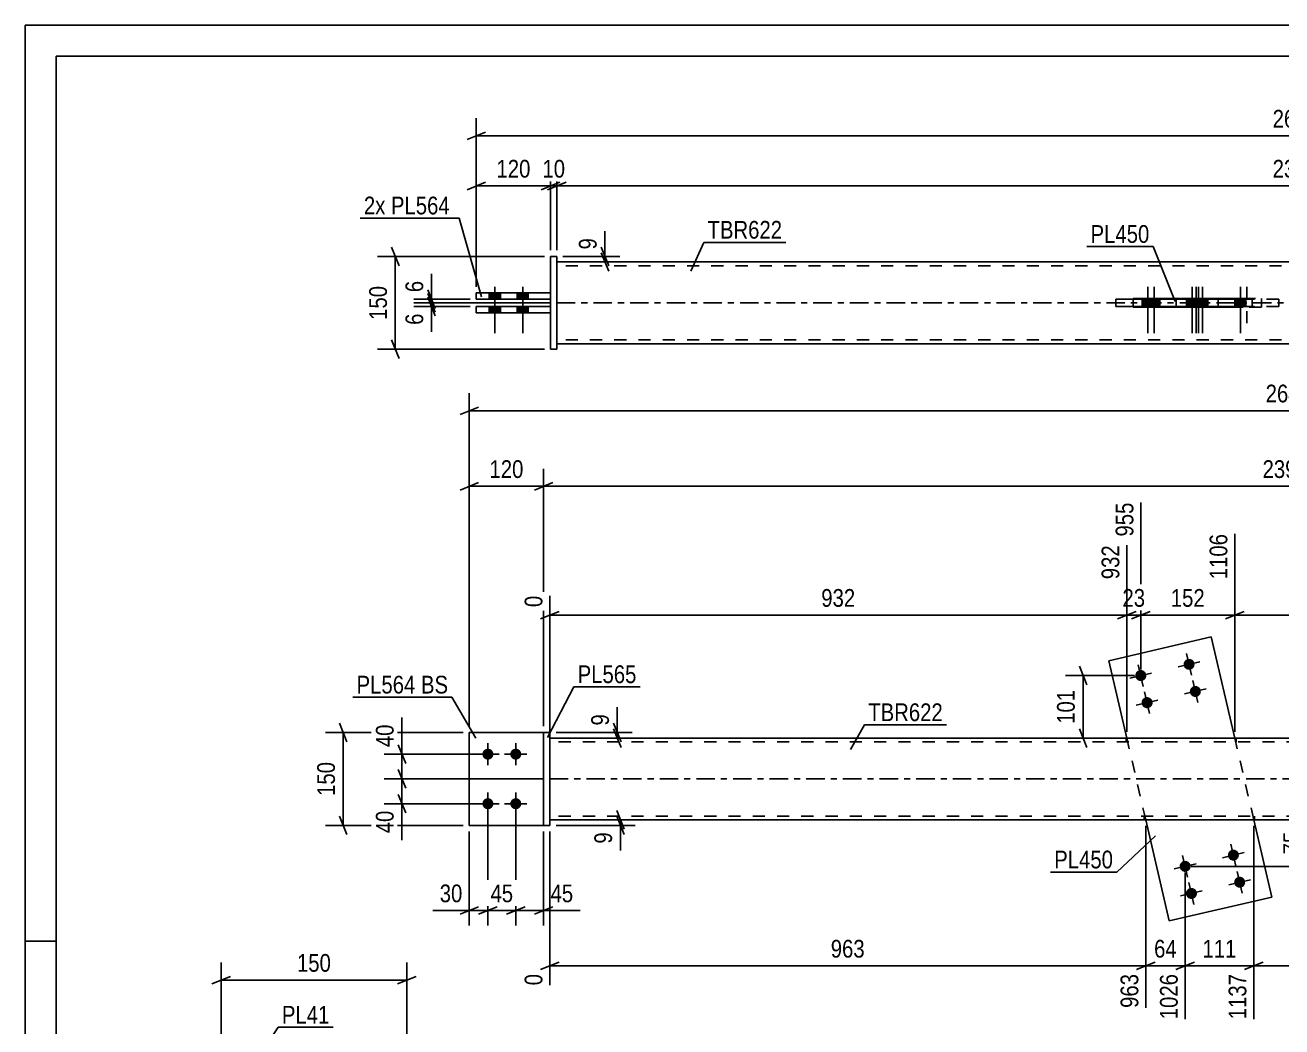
# Model space of a CAD drawing. Header units: millimetres. Extents: x 0 to 420, y 0 to 297.
# Drawn here: x 0 to 203, y 135.2 to 297 of the extents above; entities that cross this region are included whole.
import ezdxf

# ---------------------------------------------------------------- set-up
doc = ezdxf.new("R2010")
doc.units = ezdxf.units.MM
doc.linetypes.add('DXK_LINE_DOT2', pattern=[3.9198, 1.9599, -1.9599])
doc.linetypes.add('DXK_LINE_DOT3', pattern=[5.9187, 2.979, -0.9799, 0.9799, -0.9799])
doc.styles.add('Arial Narrow', font='ARIALN.TTF', dxfattribs={"height": 0.2})

# ---------------------------------------------------------------- blocks, each defined once
blk = doc.blocks.new('Unknown-585910948-1132')
at = {"color": 5, "linetype": 'Continuous'}
for p, q in [((420, 297), (0, 297)), ((0, 297), (0, 0)), ((0, 292), (0, 297)), ((415, 292), (5, 292)), ((5, 292), (5, 5)), ((5, 149), (0, 149))]:
    blk.add_line(p, q, dxfattribs=at)
blk = doc.blocks.new('Part-585910948-1916 - 1905')
at = {"color": 2, "linetype": 'Continuous'}
for p, q in [((191.59, 198.17), (175.04, 194.32)), ((195.39, 181.83), (191.59, 198.17)), ((177.94, 181.83), (175.04, 194.32)), ((184.8, 152.3), (181.01, 168.63)), ((201.36, 156.14), (198.46, 168.63)), ((184.8, 152.3), (201.36, 156.14))]:
    blk.add_line(p, q, dxfattribs=at)
at = {"color": 7, "linetype": 'DXK_LINE_DOT2'}
for p, q in [((181.01, 168.63), (177.94, 181.83)), ((198.46, 168.63), (195.39, 181.83))]:
    blk.add_line(p, q, dxfattribs=at)
blk = doc.blocks.new('Bolt-585910948-1908 - 1905')
at = {"linetype": 'Continuous'}
for points in [[(194.29, 162.71, -1), (196.04, 163.12, -1)], [(186.5, 160.9, -1), (188.25, 161.31, -1)], [(195.31, 158.33, -1), (197.06, 158.74, -1)], [(187.52, 156.52, -1), (189.27, 156.93, -1)]]:
    blk.add_hatch(color=1, dxfattribs=at).paths.add_polyline_path(points)
at = {"color": 1, "linetype": 'Continuous'}
for p, q in [((195.57, 161.16), (194.76, 164.67)), ((187.78, 159.35), (186.97, 162.86)), ((193.41, 162.51), (196.92, 163.32)), ((185.62, 160.7), (189.13, 161.51)), ((188.8, 154.97), (187.98, 158.48)), ((194.43, 158.13), (197.94, 158.94)), ((196.59, 156.78), (195.78, 160.29)), ((186.64, 156.32), (190.15, 157.13))]:
    blk.add_line(p, q, dxfattribs=at)
blk = doc.blocks.new('Bolt-585910948-1909 - 1905')
at = {"linetype": 'Continuous'}
for points in [[(188.88, 193.94, -1), (187.13, 193.54, -1)], [(181.09, 192.13, -1), (179.33, 191.73, -1)], [(189.9, 189.56, -1), (188.15, 189.15, -1)], [(182.11, 187.75, -1), (180.35, 187.34, -1)]]:
    blk.add_hatch(color=1, dxfattribs=at).paths.add_polyline_path(points)
at = {"color": 1, "linetype": 'Continuous'}
for p, q in [((187.6, 195.49), (188.41, 191.99)), ((179.8, 193.68), (180.62, 190.18)), ((189.76, 194.15), (186.25, 193.33)), ((181.96, 192.34), (178.46, 191.52)), ((188.61, 191.11), (189.43, 187.6)), ((180.82, 189.3), (181.64, 185.79)), ((190.78, 189.76), (187.27, 188.95)), ((182.98, 187.95), (179.48, 187.14))]:
    blk.add_line(p, q, dxfattribs=at)
blk = doc.blocks.new('Bolt-585910948-1910 - 1905')
at = {"linetype": 'Continuous'}
for points in [[(74.75, 178.33, -1), (74.75, 180.13, -1)], [(79.25, 178.33, -1), (79.25, 180.13, -1)], [(74.75, 170.33, -1), (74.75, 172.13, -1)], [(79.25, 170.33, -1), (79.25, 172.13, -1)]]:
    blk.add_hatch(color=1, dxfattribs=at).paths.add_polyline_path(points)
at = {"color": 1, "linetype": 'Continuous'}
for p, q in [((74.75, 177.43), (74.75, 181.03)), ((79.25, 177.43), (79.25, 181.03)), ((76.55, 179.23), (72.95, 179.23)), ((81.05, 179.23), (77.45, 179.23)), ((74.75, 169.43), (74.75, 173.03)), ((79.25, 169.43), (79.25, 173.03)), ((76.55, 171.23), (72.95, 171.23)), ((81.05, 171.23), (77.45, 171.23))]:
    blk.add_line(p, q, dxfattribs=at)
blk = doc.blocks.new('Part-585910948-1921 - 1905')
at = {"color": 2, "linetype": 'Continuous'}
for p, q in [((84.75, 182.73), (83.75, 182.73)), ((83.75, 182.73), (83.75, 167.73)), ((84.75, 167.73), (84.75, 182.73)), ((83.75, 167.73), (84.75, 167.73))]:
    blk.add_line(p, q, dxfattribs=at)
blk = doc.blocks.new('Part-585910948-1926 - 1905')
at = {"color": 7, "linetype": 'DXK_LINE_DOT2'}
for p, q in [((71.75, 182.73), (71.75, 167.73)), ((71.75, 182.73), (83.75, 182.73)), ((83.75, 182.73), (83.75, 167.73)), ((71.75, 167.73), (83.75, 167.73))]:
    blk.add_line(p, q, dxfattribs=at)
blk = doc.blocks.new('Part-585910948-1931 - 1905')
at = {"color": 2, "linetype": 'Continuous'}
for p, q in [((71.75, 182.73), (71.75, 167.73)), ((71.75, 182.73), (83.75, 182.73)), ((71.75, 167.73), (83.75, 167.73))]:
    blk.add_line(p, q, dxfattribs=at)
at = {"color": 7, "linetype": 'DXK_LINE_DOT2'}
blk.add_line((83.75, 182.73), (83.75, 167.73), dxfattribs=at)
blk = doc.blocks.new('Part-585910948-1947 - 1905')
at = {"color": 2, "linetype": 'Continuous'}
for p, q in [((323.32, 181.83), (84.75, 181.83)), ((323.32, 168.63), (84.75, 168.63))]:
    blk.add_line(p, q, dxfattribs=at)
at = {"color": 7, "linetype": 'DXK_LINE_DOT2'}
for p, q in [((84.75, 168.63), (84.75, 181.83)), ((323.32, 181.23), (84.75, 181.23)), ((177.84, 181.83), (177.84, 181.23)), ((195.63, 181.83), (195.63, 181.23)), ((323.32, 169.23), (84.75, 169.23)), ((180.77, 168.63), (180.77, 169.23)), ((198.56, 168.63), (198.56, 169.23))]:
    blk.add_line(p, q, dxfattribs=at)
at = {"color": 7, "linetype": 'DXK_LINE_DOT3'}
blk.add_line((84.75, 175.23), (323.32, 175.23), dxfattribs=at)
blk = doc.blocks.new('Bolt-585910948-2347 - 2325')
at = {"linetype": 'Continuous'}
for points in [[(182.25, 252.74), (180.45, 252.74), (180.45, 251.54), (182.25, 251.54)], [(183.27, 252.74), (181.47, 252.74), (181.47, 251.54), (183.27, 251.54)], [(190.04, 252.74), (188.24, 252.74), (188.24, 251.54), (190.04, 251.54)], [(191.06, 252.74), (189.26, 252.74), (189.26, 251.54), (191.06, 251.54)]]:
    blk.add_hatch(color=1, dxfattribs=at).paths.add_polyline_path(points)
at = {"color": 1, "linetype": 'Continuous'}
for p, q in [((181.35, 254.74), (181.35, 247.24)), ((182.37, 254.74), (182.37, 247.24)), ((189.14, 254.74), (189.14, 247.24)), ((190.16, 254.74), (190.16, 247.24)), ((180.45, 252.74), (180.45, 251.54)), ((181.47, 252.74), (181.47, 251.54)), ((182.25, 252.74), (182.25, 251.54)), ((183.27, 252.74), (183.27, 251.54)), ((188.24, 252.74), (188.24, 251.54)), ((189.26, 252.74), (189.26, 251.54)), ((190.04, 252.74), (190.04, 251.54)), ((191.06, 252.74), (191.06, 251.54))]:
    blk.add_line(p, q, dxfattribs=at)
blk = doc.blocks.new('Part-585910948-2341 - 2325')
at = {"color": 2, "linetype": 'Continuous'}
for p, q in [((324.46, 258.74), (85.88, 258.74)), ((178.98, 252.74), (178.98, 252.84)), ((178.98, 252.84), (196.77, 252.84)), ((181.9, 252.74), (181.9, 252.84)), ((196.77, 252.84), (196.77, 251.44)), ((178.98, 251.44), (178.98, 251.54)), ((196.77, 251.44), (178.98, 251.44)), ((181.9, 251.44), (181.9, 251.54)), ((85.88, 245.54), (324.46, 245.54))]:
    blk.add_line(p, q, dxfattribs=at)
at = {"color": 7, "linetype": 'DXK_LINE_DOT2'}
for p, q in [((85.88, 245.54), (85.88, 258.74)), ((324.46, 258.14), (85.88, 258.14)), ((178.98, 252.84), (178.98, 251.54)), ((181.9, 252.74), (181.9, 252.84)), ((181.9, 251.54), (181.9, 252.74)), ((196.77, 252.84), (199.7, 252.84)), ((199.7, 252.84), (199.7, 251.44)), ((199.7, 251.44), (196.77, 251.44)), ((324.46, 246.14), (85.88, 246.14))]:
    blk.add_line(p, q, dxfattribs=at)
at = {"color": 7, "linetype": 'DXK_LINE_DOT3'}
blk.add_line((85.88, 252.14), (324.46, 252.14), dxfattribs=at)
blk = doc.blocks.new('Bolt-585910948-2348 - 2325')
at = {"linetype": 'Continuous'}
for points in [[(187.61, 251.54), (189.41, 251.54), (189.41, 252.74), (187.61, 252.74)], [(188.63, 251.54), (190.43, 251.54), (190.43, 252.74), (188.63, 252.74)], [(195.4, 251.54), (197.2, 251.54), (197.2, 252.74), (195.4, 252.74)]]:
    blk.add_hatch(color=1, dxfattribs=at).paths.add_polyline_path(points)
at = {"color": 1, "linetype": 'Continuous'}
for p, q in [((188.51, 254.74), (188.51, 247.24)), ((189.53, 254.74), (189.53, 247.24)), ((196.3, 254.74), (196.3, 247.24)), ((187.61, 252.74), (187.61, 251.54)), ((188.63, 252.74), (188.63, 251.54)), ((189.41, 252.74), (189.41, 251.54)), ((190.43, 252.74), (190.43, 251.54)), ((195.4, 252.74), (195.4, 251.54)), ((197.2, 252.74), (197.2, 251.54))]:
    blk.add_line(p, q, dxfattribs=at)
at = {"color": 1, "linetype": 'DXK_LINE_DOT2'}
for p, q in [((197.32, 254.74), (197.32, 247.24)), ((196.42, 252.74), (196.42, 251.54)), ((198.22, 252.74), (198.22, 251.54))]:
    blk.add_line(p, q, dxfattribs=at)
blk = doc.blocks.new('Part-585910948-2364 - 2325')
at = {"color": 2, "linetype": 'Continuous'}
for p, q in [((72.88, 250.54), (72.88, 251.54)), ((72.88, 251.54), (84.88, 251.54)), ((72.88, 250.54), (84.88, 250.54)), ((84.88, 250.54), (84.88, 251.54))]:
    blk.add_line(p, q, dxfattribs=at)
blk = doc.blocks.new('Bolt-585910948-2366 - 2325')
at = {"linetype": 'Continuous'}
for points in [[(74.98, 252.74), (76.78, 252.74), (76.78, 253.74), (74.98, 253.74)], [(74.98, 252.74), (76.78, 252.74), (76.78, 253.74), (74.98, 253.74)], [(79.48, 252.74), (81.28, 252.74), (81.28, 253.74), (79.48, 253.74)], [(79.48, 252.74), (81.28, 252.74), (81.28, 253.74), (79.48, 253.74)], [(74.98, 250.54), (76.78, 250.54), (76.78, 251.54), (74.98, 251.54)], [(74.98, 250.54), (76.78, 250.54), (76.78, 251.54), (74.98, 251.54)], [(79.48, 250.54), (81.28, 250.54), (81.28, 251.54), (79.48, 251.54)], [(79.48, 250.54), (81.28, 250.54), (81.28, 251.54), (79.48, 251.54)]]:
    blk.add_hatch(color=1, dxfattribs=at).paths.add_polyline_path(points)
at = {"color": 1, "linetype": 'Continuous'}
for p, q in [((75.88, 254.74), (75.88, 247.24)), ((75.88, 254.74), (75.88, 247.24)), ((80.38, 254.74), (80.38, 247.24)), ((80.38, 254.74), (80.38, 247.24)), ((74.98, 253.74), (74.98, 252.74)), ((74.98, 253.74), (74.98, 252.74)), ((76.78, 253.74), (76.78, 252.74)), ((76.78, 253.74), (76.78, 252.74)), ((79.48, 253.74), (79.48, 252.74)), ((79.48, 253.74), (79.48, 252.74)), ((81.28, 253.74), (81.28, 252.74)), ((81.28, 253.74), (81.28, 252.74)), ((74.98, 251.54), (74.98, 250.54)), ((74.98, 251.54), (74.98, 250.54)), ((76.78, 251.54), (76.78, 250.54)), ((76.78, 251.54), (76.78, 250.54)), ((79.48, 251.54), (79.48, 250.54)), ((79.48, 251.54), (79.48, 250.54)), ((81.28, 251.54), (81.28, 250.54)), ((81.28, 251.54), (81.28, 250.54))]:
    blk.add_line(p, q, dxfattribs=at)
blk = doc.blocks.new('Part-585910948-2371 - 2325')
at = {"color": 2, "linetype": 'Continuous'}
for p, q in [((176.17, 251.54), (176.17, 252.74)), ((196.77, 252.74), (176.17, 252.74)), ((192.73, 251.54), (192.73, 252.74)), ((196.77, 251.54), (176.17, 251.54))]:
    blk.add_line(p, q, dxfattribs=at)
at = {"color": 7, "linetype": 'DXK_LINE_DOT2'}
for p, q in [((185.94, 251.54), (185.94, 252.74)), ((202.5, 252.74), (196.77, 252.74)), ((202.5, 251.54), (202.5, 252.74)), ((202.5, 251.54), (196.77, 251.54))]:
    blk.add_line(p, q, dxfattribs=at)
blk = doc.blocks.new('Part-585910948-2372 - 2325')
at = {"color": 2, "linetype": 'Continuous'}
for p, q in [((85.88, 259.64), (84.88, 259.64)), ((84.88, 259.64), (84.88, 244.64)), ((85.88, 244.64), (85.88, 259.64)), ((84.88, 244.64), (85.88, 244.64))]:
    blk.add_line(p, q, dxfattribs=at)
blk = doc.blocks.new('Part-585910948-2377 - 2325')
at = {"color": 2, "linetype": 'Continuous'}
for p, q in [((72.88, 252.74), (72.88, 253.74)), ((72.88, 253.74), (84.88, 253.74)), ((72.88, 252.74), (84.88, 252.74)), ((84.88, 252.74), (84.88, 253.74))]:
    blk.add_line(p, q, dxfattribs=at)
blk = doc.blocks.new('StraightDimension-585910948-3753 - 1905')
at = {"color": 7, "linetype": 'Continuous'}
for p, q in [((170.29, 193.43), (171.49, 190.43)), ((179.21, 191.93), (168.04, 191.93)), ((170.89, 181.83), (170.89, 191.93)), ((171.49, 180.33), (170.29, 183.33)), ((176.94, 181.83), (168.04, 181.83))]:
    blk.add_line(p, q, dxfattribs=at)
at = {"color": 0}
blk.add_wipeout([(170.14, 190.22), (165.94, 190.22), (165.94, 183.54), (170.14, 183.54)], dxfattribs=at)
at = {"color": 3, "style": 'Arial Narrow'}
blk.add_text('101', height=2.863, rotation=90.0002, dxfattribs=at).set_placement((169.54, 184.14))
blk = doc.blocks.new('StraightDimension-585910948-2888 - 1905')
at = {"color": 7, "linetype": 'Continuous'}
for p, q in [((180.21, 192.93), (180.21, 219.88)), ((195.39, 182.83), (195.39, 214.81)), ((181.71, 202.29), (178.71, 201.09)), ((180.21, 201.69), (195.39, 201.69)), ((193.89, 201.09), (196.89, 202.29))]:
    blk.add_line(p, q, dxfattribs=at)
at = {"color": 0}
blk.add_wipeout([(191.14, 202.44), (191.14, 206.64), (184.46, 206.64), (184.46, 202.44)], dxfattribs=at)
at = {"color": 0, "linetype": 'Continuous'}
blk.add_wipeout([(194.79, 215.41), (190.59, 215.41), (190.59, 206.89), (194.79, 206.89)], dxfattribs=at)
at = {"color": 3, "linetype": 'Continuous', "style": 'Arial Narrow'}
blk.add_text('1106', height=2.863, rotation=90.0002, dxfattribs=at).set_placement((194.19, 207.49))
at = {"color": 3, "style": 'Arial Narrow'}
blk.add_text('152', height=2.863, dxfattribs=at).set_placement((185.06, 203.04))
blk = doc.blocks.new('StraightDimension-585910948-2036 - 1905')
at = {"color": 7, "linetype": 'Continuous'}
for p, q in [((70.75, 182.73), (48.54, 182.73)), ((51.99, 181.23), (50.79, 184.23)), ((51.39, 167.73), (51.39, 182.73)), ((50.79, 169.23), (51.99, 166.23)), ((70.75, 167.73), (48.54, 167.73))]:
    blk.add_line(p, q, dxfattribs=at)
at = {"color": 0}
blk.add_wipeout([(50.64, 178.57), (46.44, 178.57), (46.44, 171.89), (50.64, 171.89)], dxfattribs=at)
at = {"color": 3, "style": 'Arial Narrow'}
blk.add_text('150', height=2.863, rotation=90.0002, dxfattribs=at).set_placement((50.04, 172.49))
blk = doc.blocks.new('StraightDimension-585910948-2889 - 1905')
at = {"color": 7, "linetype": 'Continuous'}
for p, q in [((180.21, 192.93), (180.21, 219.88)), ((177.94, 182.83), (177.94, 212.98)), ((176.44, 201.09), (179.44, 202.29)), ((177.94, 201.69), (180.21, 201.69)), ((181.71, 202.29), (178.71, 201.09))]:
    blk.add_line(p, q, dxfattribs=at)
at = {"color": 0, "linetype": 'Continuous'}
blk.add_wipeout([(179.61, 220.48), (175.41, 220.48), (175.41, 213.79), (179.61, 213.79)], dxfattribs=at)
at = {"color": 0}
blk.add_wipeout([(181.5, 202.44), (181.5, 206.64), (176.65, 206.64), (176.65, 202.44)], dxfattribs=at)
at = {"color": 3, "linetype": 'Continuous', "style": 'Arial Narrow'}
blk.add_text('955', height=2.863, rotation=90.0002, dxfattribs=at).set_placement((179.01, 214.39))
at = {"color": 3, "style": 'Arial Narrow'}
blk.add_text('23', height=2.863, dxfattribs=at).set_placement((177.25, 203.04))
blk = doc.blocks.new('StraightDimension-585910948-1973 - 1905')
at = {"color": 7, "linetype": 'Continuous'}
for p, q in [((83.75, 183.73), (83.75, 225.35)), ((85.25, 223.1), (82.25, 221.9)), ((83.75, 222.5), (323.32, 222.5))]:
    blk.add_line(p, q, dxfattribs=at)
at = {"color": 0}
blk.add_wipeout([(207.79, 223.25), (207.79, 227.45), (199.28, 227.45), (199.28, 223.25)], dxfattribs=at)
at = {"color": 3, "style": 'Arial Narrow'}
blk.add_text('2396', height=2.863, dxfattribs=at).set_placement((199.88, 223.85))
blk = doc.blocks.new('StraightDimension-585910948-2210 - 1905')
at = {"color": 7, "linetype": 'Continuous'}
for p, q in [((79.25, 170.23), (79.25, 151.56)), ((83.75, 166.73), (83.75, 151.56)), ((77.75, 153.36), (80.75, 154.56)), ((85.25, 154.56), (82.25, 153.36)), ((79.25, 153.96), (83.75, 153.96))]:
    blk.add_line(p, q, dxfattribs=at)
at = {"color": 0}
blk.add_wipeout([(89.13, 154.71), (89.13, 158.91), (84.27, 158.91), (84.27, 154.71)], dxfattribs=at)
at = {"color": 7, "linetype": 'Continuous'}
blk.add_line((83.75, 153.96), (89.65, 153.96), dxfattribs=at)
blk.add_line((83.75, 153.96), (89.65, 153.96), dxfattribs=at)
at = {"color": 3, "style": 'Arial Narrow'}
blk.add_text('45', height=2.863, dxfattribs=at).set_placement((84.87, 155.31))
blk = doc.blocks.new('StraightDimension-585910948-2281 - 1905')
at = {"color": 7, "linetype": 'Continuous'}
for p, q in [((71.75, 183.73), (71.75, 237.56)), ((73.25, 235.31), (70.25, 234.11)), ((71.75, 234.71), (336.32, 234.71))]:
    blk.add_line(p, q, dxfattribs=at)
at = {"color": 0}
blk.add_wipeout([(208.29, 235.46), (208.29, 239.66), (199.78, 239.66), (199.78, 235.46)], dxfattribs=at)
at = {"color": 3, "style": 'Arial Narrow'}
blk.add_text('2646', height=2.863, dxfattribs=at).set_placement((200.38, 236.06))
blk = doc.blocks.new('StraightDimension-585910948-2180 - 1905')
at = {"color": 7, "linetype": 'Continuous'}
for p, q in [((198.46, 167.63), (198.46, 136.41)), ((323.32, 166.73), (323.32, 136.41)), ((199.96, 145.62), (196.96, 144.42)), ((198.46, 145.02), (323.32, 145.02)), ((321.82, 144.42), (324.82, 145.62))]:
    blk.add_line(p, q, dxfattribs=at)
at = {"color": 0}
blk.add_wipeout([(265.14, 145.77), (265.14, 149.97), (256.63, 149.97), (256.63, 145.77)], dxfattribs=at)
at = {"color": 0, "linetype": 'Continuous'}
blk.add_wipeout([(322.72, 144.32), (318.52, 144.32), (318.52, 135.81), (322.72, 135.81)], dxfattribs=at)
at = {"color": 3, "style": 'Arial Narrow'}
blk.add_text('1249', height=2.863, dxfattribs=at).set_placement((257.23, 146.37))
at = {"color": 3, "linetype": 'Continuous', "style": 'Arial Narrow'}
blk.add_text('2386', height=2.863, rotation=90.0002, dxfattribs=at).set_placement((322.12, 136.41))
blk = doc.blocks.new('StraightDimension-585910948-2193 - 1905')
at = {"color": 7, "linetype": 'Continuous'}
for p, q in [((74.75, 170.23), (74.75, 151.56)), ((71.75, 166.73), (71.75, 151.56)), ((70.25, 153.36), (73.25, 154.56)), ((76.25, 154.56), (73.25, 153.36)), ((71.75, 153.96), (74.75, 153.96))]:
    blk.add_line(p, q, dxfattribs=at)
at = {"color": 0}
blk.add_wipeout([(71.22, 154.71), (71.22, 158.91), (66.37, 158.91), (66.37, 154.71)], dxfattribs=at)
at = {"color": 7, "linetype": 'Continuous'}
blk.add_line((71.75, 153.96), (65.84, 153.96), dxfattribs=at)
blk.add_line((71.75, 153.96), (65.84, 153.96), dxfattribs=at)
at = {"color": 3, "style": 'Arial Narrow'}
blk.add_text('30', height=2.863, dxfattribs=at).set_placement((66.97, 155.31))
blk = doc.blocks.new('StraightDimension-585910948-2887 - 1905')
at = {"color": 7, "linetype": 'Continuous'}
for p, q in [((195.39, 182.83), (195.39, 214.81)), ((323.32, 183.73), (323.32, 210.31)), ((196.89, 202.29), (193.89, 201.09)), ((195.39, 201.69), (323.32, 201.69)), ((321.82, 201.09), (324.82, 202.29))]:
    blk.add_line(p, q, dxfattribs=at)
at = {"color": 0, "linetype": 'Continuous'}
blk.add_wipeout([(322.72, 210.91), (318.52, 210.91), (318.52, 202.39), (322.72, 202.39)], dxfattribs=at)
at = {"color": 0}
blk.add_wipeout([(263.61, 202.44), (263.61, 206.64), (255.1, 206.64), (255.1, 202.44)], dxfattribs=at)
at = {"color": 3, "linetype": 'Continuous', "style": 'Arial Narrow'}
blk.add_text('2386', height=2.863, rotation=90.0002, dxfattribs=at).set_placement((322.12, 202.99))
at = {"color": 3, "style": 'Arial Narrow'}
blk.add_text('1279', height=2.863, dxfattribs=at).set_placement((255.7, 203.04))
blk = doc.blocks.new('StraightDimension-585910948-1963 - 1905')
at = {"color": 7, "linetype": 'Continuous'}
for p, q in [((71.75, 183.73), (71.75, 225.35)), ((83.75, 183.73), (83.75, 225.35)), ((70.25, 221.9), (73.25, 223.1)), ((71.75, 222.5), (83.75, 222.5)), ((85.25, 223.1), (82.25, 221.9))]:
    blk.add_line(p, q, dxfattribs=at)
at = {"color": 0}
blk.add_wipeout([(81.09, 223.25), (81.09, 227.45), (74.41, 227.45), (74.41, 223.25)], dxfattribs=at)
at = {"color": 3, "style": 'Arial Narrow'}
blk.add_text('120', height=2.863, dxfattribs=at).set_placement((75.01, 223.85))
blk = doc.blocks.new('StraightDimension-585910948-2025 - 1905')
at = {"color": 7, "linetype": 'Continuous'}
for p, q in [((205.03, 168.63), (209.83, 168.63)), ((206.83, 170.13), (208.03, 167.13)), ((207.43, 161.11), (207.43, 168.63)), ((208.03, 159.61), (206.83, 162.61)), ((188.37, 161.11), (209.83, 161.11))]:
    blk.add_line(p, q, dxfattribs=at)
at = {"color": 0}
blk.add_wipeout([(206.68, 167.3), (202.48, 167.3), (202.48, 162.44), (206.68, 162.44)], dxfattribs=at)
at = {"color": 3, "style": 'Arial Narrow'}
blk.add_text('75', height=2.863, rotation=90.0002, dxfattribs=at).set_placement((206.08, 163.04))
blk = doc.blocks.new('StraightDimension-585910948-2890 - 1905')
at = {"color": 7, "linetype": 'Continuous'}
for p, q in [((177.94, 182.83), (177.94, 212.98)), ((84.75, 182.83), (84.75, 204.82)), ((86.25, 202.29), (83.25, 201.09)), ((84.75, 201.69), (177.94, 201.69)), ((176.44, 201.09), (179.44, 202.29))]:
    blk.add_line(p, q, dxfattribs=at)
at = {"color": 0, "linetype": 'Continuous'}
for points in [[(177.34, 213.58), (173.14, 213.58), (173.14, 206.89), (177.34, 206.89)], [(84.15, 205.42), (79.95, 205.42), (79.95, 202.39), (84.15, 202.39)]]:
    blk.add_wipeout(points, dxfattribs=at)
at = {"color": 0}
blk.add_wipeout([(134.68, 202.44), (134.68, 206.64), (128, 206.64), (128, 202.44)], dxfattribs=at)
at = {"color": 3, "linetype": 'Continuous', "style": 'Arial Narrow'}
for s, height, p in [('932', 2.863, (176.74, 207.49)), ('0', 2.86, (83.55, 202.99))]:
    blk.add_text(s, height=height, rotation=90.0002, dxfattribs=at).set_placement(p)
at = {"color": 3, "style": 'Arial Narrow'}
blk.add_text('932', height=2.863, dxfattribs=at).set_placement((128.6, 203.04))
blk = doc.blocks.new('StraightDimension-585910948-2093 - 1905')
at = {"color": 7, "linetype": 'Continuous'}
for p, q in [((60.27, 176.73), (61.47, 173.73)), ((83.75, 175.23), (58.02, 175.23)), ((60.87, 171.23), (60.87, 175.23)), ((61.47, 169.73), (60.27, 172.73)), ((73.75, 171.23), (58.02, 171.23))]:
    blk.add_line(p, q, dxfattribs=at)
at = {"color": 0}
blk.add_wipeout([(60.12, 170.71), (55.92, 170.71), (55.92, 165.85), (60.12, 165.85)], dxfattribs=at)
at = {"color": 7, "linetype": 'Continuous'}
blk.add_line((60.87, 171.23), (60.87, 165.33), dxfattribs=at)
blk.add_line((60.87, 171.23), (60.87, 165.33), dxfattribs=at)
at = {"color": 3, "style": 'Arial Narrow'}
blk.add_text('40', height=2.863, rotation=90.0002, dxfattribs=at).set_placement((59.52, 166.45))
blk = doc.blocks.new('StraightDimension-585910948-2108 - 1905')
at = {"color": 7, "linetype": 'Continuous'}
for p, q in [((60.27, 180.73), (61.47, 177.73)), ((73.75, 179.23), (58.02, 179.23)), ((60.87, 175.23), (60.87, 179.23)), ((61.47, 173.73), (60.27, 176.73)), ((83.75, 175.23), (58.02, 175.23))]:
    blk.add_line(p, q, dxfattribs=at)
at = {"color": 0}
blk.add_wipeout([(60.12, 184.61), (55.92, 184.61), (55.92, 179.76), (60.12, 179.76)], dxfattribs=at)
at = {"color": 7, "linetype": 'Continuous'}
blk.add_line((60.87, 179.23), (60.87, 185.14), dxfattribs=at)
blk.add_line((60.87, 179.23), (60.87, 185.14), dxfattribs=at)
at = {"color": 3, "style": 'Arial Narrow'}
blk.add_text('40', height=2.863, rotation=90.0002, dxfattribs=at).set_placement((59.52, 180.36))
blk = doc.blocks.new('StraightDimension-585910948-2122 - 1905')
at = {"color": 7, "linetype": 'Continuous'}
for p, q in [((85.75, 182.73), (98.05, 182.73)), ((95.05, 184.23), (96.25, 181.23)), ((96.25, 180.33), (95.05, 183.33)), ((95.65, 181.83), (95.65, 182.73)), ((85.75, 181.83), (98.05, 181.83))]:
    blk.add_line(p, q, dxfattribs=at)
at = {"color": 0}
blk.add_wipeout([(94.9, 186.28), (90.7, 186.28), (90.7, 183.26), (94.9, 183.26)], dxfattribs=at)
at = {"color": 7, "linetype": 'Continuous'}
blk.add_line((95.65, 182.73), (95.65, 186.81), dxfattribs=at)
blk.add_line((95.65, 182.73), (95.65, 186.81), dxfattribs=at)
at = {"color": 3, "style": 'Arial Narrow'}
blk.add_text('9', height=2.86, rotation=90.0002, dxfattribs=at).set_placement((94.3, 183.86))
blk = doc.blocks.new('StraightDimension-585910948-2131 - 1905')
at = {"color": 7, "linetype": 'Continuous'}
for p, q in [((85.75, 168.63), (98.55, 168.63)), ((95.55, 170.13), (96.75, 167.13)), ((96.75, 166.23), (95.55, 169.23)), ((96.15, 167.73), (96.15, 168.63)), ((85.75, 167.73), (98.55, 167.73))]:
    blk.add_line(p, q, dxfattribs=at)
at = {"color": 0}
blk.add_wipeout([(95.4, 167.21), (91.2, 167.21), (91.2, 164.18), (95.4, 164.18)], dxfattribs=at)
at = {"color": 7, "linetype": 'Continuous'}
blk.add_line((96.15, 167.73), (96.15, 163.65), dxfattribs=at)
blk.add_line((96.15, 167.73), (96.15, 163.65), dxfattribs=at)
at = {"color": 3, "style": 'Arial Narrow'}
blk.add_text('9', height=2.86, rotation=90.0002, dxfattribs=at).set_placement((94.8, 164.78))
blk = doc.blocks.new('StraightDimension-585910948-2140 - 1905')
at = {"color": 7, "linetype": 'Continuous'}
for p, q in [((84.75, 166.73), (84.75, 141.89)), ((181.01, 167.63), (181.01, 138.24)), ((86.25, 145.62), (83.25, 144.42)), ((84.75, 145.02), (181.01, 145.02)), ((179.51, 144.42), (182.51, 145.62))]:
    blk.add_line(p, q, dxfattribs=at)
at = {"color": 0}
blk.add_wipeout([(136.22, 145.77), (136.22, 149.97), (129.53, 149.97), (129.53, 145.77)], dxfattribs=at)
at = {"color": 0, "linetype": 'Continuous'}
for points in [[(84.15, 144.32), (79.95, 144.32), (79.95, 141.29), (84.15, 141.29)], [(180.4, 144.32), (176.2, 144.32), (176.2, 137.64), (180.4, 137.64)]]:
    blk.add_wipeout(points, dxfattribs=at)
at = {"color": 3, "style": 'Arial Narrow'}
blk.add_text('963', height=2.863, dxfattribs=at).set_placement((130.13, 146.37))
at = {"color": 3, "linetype": 'Continuous', "style": 'Arial Narrow'}
for s, height, p in [('0', 2.86, (83.55, 141.89)), ('963', 2.863, (179.81, 138.24))]:
    blk.add_text(s, height=height, rotation=90.0002, dxfattribs=at).set_placement(p)
blk = doc.blocks.new('StraightDimension-585910948-2152 - 1905')
at = {"color": 7, "linetype": 'Continuous'}
for p, q in [((181.01, 167.63), (181.01, 138.24)), ((187.37, 160.11), (187.37, 136.41)), ((179.51, 144.42), (182.51, 145.62)), ((181.01, 145.02), (187.37, 145.02)), ((188.87, 145.62), (185.87, 144.42))]:
    blk.add_line(p, q, dxfattribs=at)
at = {"color": 0}
blk.add_wipeout([(186.62, 145.77), (186.62, 149.97), (181.76, 149.97), (181.76, 145.77)], dxfattribs=at)
at = {"color": 0, "linetype": 'Continuous'}
blk.add_wipeout([(186.77, 144.32), (182.57, 144.32), (182.57, 135.81), (186.77, 135.81)], dxfattribs=at)
at = {"color": 3, "style": 'Arial Narrow'}
blk.add_text('64', height=2.863, dxfattribs=at).set_placement((182.36, 146.37))
at = {"color": 3, "linetype": 'Continuous', "style": 'Arial Narrow'}
blk.add_text('1026', height=2.863, rotation=90.0002, dxfattribs=at).set_placement((186.17, 136.41))
blk = doc.blocks.new('StraightDimension-585910948-2166 - 1905')
at = {"color": 7, "linetype": 'Continuous'}
for p, q in [((198.46, 167.63), (198.46, 136.41)), ((187.37, 160.11), (187.37, 136.41)), ((185.87, 144.42), (188.87, 145.62)), ((187.37, 145.02), (198.46, 145.02)), ((199.96, 145.62), (196.96, 144.42))]:
    blk.add_line(p, q, dxfattribs=at)
at = {"color": 0}
blk.add_wipeout([(196.26, 145.77), (196.26, 149.97), (189.57, 149.97), (189.57, 145.77)], dxfattribs=at)
at = {"color": 0, "linetype": 'Continuous'}
blk.add_wipeout([(197.86, 144.32), (193.66, 144.32), (193.66, 135.81), (197.86, 135.81)], dxfattribs=at)
at = {"color": 3, "style": 'Arial Narrow'}
blk.add_text('111', height=2.863, dxfattribs=at).set_placement((190.17, 146.37))
at = {"color": 3, "linetype": 'Continuous', "style": 'Arial Narrow'}
blk.add_text('1137', height=2.863, rotation=90.0002, dxfattribs=at).set_placement((197.26, 136.41))
blk = doc.blocks.new('StraightDimension-585910948-2203 - 1905')
at = {"color": 7, "linetype": 'Continuous'}
for p, q in [((74.75, 170.23), (74.75, 151.56)), ((79.25, 170.23), (79.25, 151.56)), ((73.25, 153.36), (76.25, 154.56)), ((80.75, 154.56), (77.75, 153.36)), ((74.75, 153.96), (79.25, 153.96))]:
    blk.add_line(p, q, dxfattribs=at)
at = {"color": 0}
blk.add_wipeout([(79.43, 154.71), (79.43, 158.91), (74.57, 158.91), (74.57, 154.71)], dxfattribs=at)
at = {"color": 3, "style": 'Arial Narrow'}
blk.add_text('45', height=2.863, dxfattribs=at).set_placement((75.17, 155.31))
blk = doc.blocks.new('StraightDimension-585910948-2475 - 2325')
at = {"color": 7, "linetype": 'Continuous'}
for p, q in [((85.88, 260.64), (85.88, 273.87)), ((87.38, 271.62), (84.38, 270.42)), ((85.88, 271.02), (324.46, 271.02))]:
    blk.add_line(p, q, dxfattribs=at)
at = {"color": 0}
blk.add_wipeout([(209.43, 271.77), (209.43, 275.97), (200.91, 275.97), (200.91, 271.77)], dxfattribs=at)
at = {"color": 3, "style": 'Arial Narrow'}
blk.add_text('2386', height=2.863, dxfattribs=at).set_placement((201.51, 272.37))
blk = doc.blocks.new('StraightDimension-585910948-2465 - 2325')
at = {"color": 7, "linetype": 'Continuous'}
for p, q in [((72.88, 254.74), (72.88, 273.87)), ((84.88, 260.64), (84.88, 273.87)), ((71.38, 270.42), (74.38, 271.62)), ((72.88, 271.02), (84.88, 271.02)), ((86.38, 271.62), (83.38, 270.42))]:
    blk.add_line(p, q, dxfattribs=at)
at = {"color": 0}
blk.add_wipeout([(82.23, 271.77), (82.23, 275.97), (75.54, 275.97), (75.54, 271.77)], dxfattribs=at)
at = {"color": 3, "style": 'Arial Narrow'}
blk.add_text('120', height=2.863, dxfattribs=at).set_placement((76.14, 272.37))
blk = doc.blocks.new('StraightDimension-585910948-2381 - 2325')
at = {"color": 7, "linetype": 'Continuous'}
for p, q in [((93.06, 261.14), (94.26, 258.14)), ((94.26, 257.24), (93.06, 260.24)), ((86.88, 259.64), (96.06, 259.64)), ((86.88, 258.74), (96.06, 258.74)), ((93.66, 258.74), (93.66, 259.64))]:
    blk.add_line(p, q, dxfattribs=at)
at = {"color": 0}
blk.add_wipeout([(92.91, 263.19), (88.71, 263.19), (88.71, 260.16), (92.91, 260.16)], dxfattribs=at)
at = {"color": 7, "linetype": 'Continuous'}
blk.add_line((93.66, 259.64), (93.66, 263.71), dxfattribs=at)
blk.add_line((93.66, 259.64), (93.66, 263.71), dxfattribs=at)
at = {"color": 3, "style": 'Arial Narrow'}
blk.add_text('9', height=2.86, rotation=90.0002, dxfattribs=at).set_placement((92.31, 260.76))
blk = doc.blocks.new('StraightDimension-585910948-2392 - 2325')
at = {"color": 7, "linetype": 'Continuous'}
for p, q in [((84.88, 252.14), (62.8, 252.14)), ((65.05, 253.64), (66.25, 250.64)), ((66.25, 250.04), (65.05, 253.04)), ((65.65, 251.54), (65.65, 252.14)), ((71.88, 251.54), (62.8, 251.54))]:
    blk.add_line(p, q, dxfattribs=at)
at = {"color": 0}
blk.add_wipeout([(64.9, 251.01), (60.7, 251.01), (60.7, 247.98), (64.9, 247.98)], dxfattribs=at)
at = {"color": 7, "linetype": 'Continuous'}
blk.add_line((65.65, 251.54), (65.65, 247.46), dxfattribs=at)
blk.add_line((65.65, 251.54), (65.65, 247.46), dxfattribs=at)
at = {"color": 3, "style": 'Arial Narrow'}
blk.add_text('6', height=2.86, rotation=90.0002, dxfattribs=at).set_placement((64.3, 248.58))
blk = doc.blocks.new('StraightDimension-585910948-2408 - 2325')
at = {"color": 7, "linetype": 'Continuous'}
for p, q in [((65.05, 254.24), (66.25, 251.24)), ((71.88, 252.74), (62.8, 252.74)), ((84.88, 252.14), (62.8, 252.14)), ((66.25, 250.64), (65.05, 253.64)), ((65.65, 252.14), (65.65, 252.74))]:
    blk.add_line(p, q, dxfattribs=at)
at = {"color": 0}
blk.add_wipeout([(64.9, 256.29), (60.7, 256.29), (60.7, 253.26), (64.9, 253.26)], dxfattribs=at)
at = {"color": 7, "linetype": 'Continuous'}
blk.add_line((65.65, 252.74), (65.65, 256.81), dxfattribs=at)
blk.add_line((65.65, 252.74), (65.65, 256.81), dxfattribs=at)
at = {"color": 3, "style": 'Arial Narrow'}
blk.add_text('6', height=2.86, rotation=90.0002, dxfattribs=at).set_placement((64.3, 253.86))
blk = doc.blocks.new('StraightDimension-585910948-2455 - 2325')
at = {"color": 7, "linetype": 'Continuous'}
for p, q in [((84.88, 260.64), (84.88, 273.87)), ((85.88, 260.64), (85.88, 273.87)), ((83.38, 270.42), (86.38, 271.62)), ((87.38, 271.62), (84.38, 270.42)), ((84.88, 271.02), (85.88, 271.02))]:
    blk.add_line(p, q, dxfattribs=at)
at = {"color": 0}
blk.add_wipeout([(87.81, 271.77), (87.81, 275.97), (82.96, 275.97), (82.96, 271.77)], dxfattribs=at)
at = {"color": 3, "style": 'Arial Narrow'}
blk.add_text('10', height=2.863, dxfattribs=at).set_placement((83.56, 272.37))
blk = doc.blocks.new('StraightDimension-585910948-2506 - 2325')
at = {"color": 7, "linetype": 'Continuous'}
for p, q in [((72.88, 254.74), (72.88, 281.95)), ((74.38, 279.7), (71.38, 278.5)), ((72.88, 279.1), (337.46, 279.1))]:
    blk.add_line(p, q, dxfattribs=at)
at = {"color": 0}
blk.add_wipeout([(209.43, 279.85), (209.43, 284.05), (200.91, 284.05), (200.91, 279.85)], dxfattribs=at)
at = {"color": 3, "style": 'Arial Narrow'}
blk.add_text('2646', height=2.863, dxfattribs=at).set_placement((201.51, 280.45))
blk = doc.blocks.new('StraightDimension-585910948-2526 - 2325')
at = {"color": 7, "linetype": 'Continuous'}
for p, q in [((60.39, 258.14), (59.19, 261.14)), ((83.88, 259.64), (56.94, 259.64)), ((59.79, 244.64), (59.79, 259.64)), ((59.19, 246.14), (60.39, 243.14)), ((83.88, 244.64), (56.94, 244.64))]:
    blk.add_line(p, q, dxfattribs=at)
at = {"color": 0}
blk.add_wipeout([(59.04, 255.48), (54.84, 255.48), (54.84, 248.79), (59.04, 248.79)], dxfattribs=at)
at = {"color": 3, "style": 'Arial Narrow'}
blk.add_text('150', height=2.863, rotation=90.0002, dxfattribs=at).set_placement((58.44, 249.39))
blk = doc.blocks.new('StraightDimension-585910948-5076 - 4931')
at = {"color": 7, "linetype": 'Continuous'}
for p, q in [((31.66, 134.04), (31.66, 145.58)), ((61.66, 134.04), (61.66, 145.58)), ((33.16, 143.33), (30.16, 142.13)), ((31.66, 142.73), (61.66, 142.73)), ((60.16, 142.13), (63.16, 143.33))]:
    blk.add_line(p, q, dxfattribs=at)
at = {"color": 0}
blk.add_wipeout([(50, 143.48), (50, 147.68), (43.31, 147.68), (43.31, 143.48)], dxfattribs=at)
at = {"color": 3, "style": 'Arial Narrow'}
blk.add_text('150', height=2.863, dxfattribs=at).set_placement((43.91, 144.08))
blk = doc.blocks.new('Mark-585910948-1917 - 1905')
at = {"color": 0}
blk.add_wipeout([(98.75, 190.71), (98.75, 193.71), (89.25, 193.71), (89.25, 190.71)], dxfattribs=at)
blk.add_wipeout([(98.75, 190.71), (98.75, 193.71), (89.25, 193.71), (89.25, 190.71)], dxfattribs=at)
at = {"color": 30, "linetype": 'Continuous'}
for p, q in [((84.39, 181.92), (88.65, 190.11)), ((88.65, 190.11), (99.35, 190.11))]:
    blk.add_line(p, q, dxfattribs=at)
at = {"color": 3, "style": 'Arial Narrow'}
blk.add_text('PL565', height=2.863, dxfattribs=at).set_placement((89.25, 190.71))
blk = doc.blocks.new('Mark-585910948-1912 - 1905')
at = {"color": 0}
blk.add_wipeout([(175.73, 160.78), (175.73, 163.78), (166.23, 163.78), (166.23, 160.78)], dxfattribs=at)
blk.add_wipeout([(175.73, 160.78), (175.73, 163.78), (166.23, 163.78), (166.23, 160.78)], dxfattribs=at)
at = {"color": 30, "linetype": 'Continuous'}
for p in [(182.58, 166.06), (165.63, 160.18)]:
    blk.add_line(p, (176.33, 160.18), dxfattribs=at)
at = {"color": 3, "style": 'Arial Narrow'}
blk.add_text('PL450', height=2.863, dxfattribs=at).set_placement((166.23, 160.78))
blk = doc.blocks.new('Mark-585910948-1943 - 1905')
at = {"color": 0}
blk.add_wipeout([(148.24, 184.57), (148.24, 187.57), (136.19, 187.57), (136.19, 184.57)], dxfattribs=at)
blk.add_wipeout([(148.24, 184.57), (148.24, 187.57), (136.19, 187.57), (136.19, 184.57)], dxfattribs=at)
at = {"color": 30, "linetype": 'Continuous'}
for p, q in [((133.32, 180.01), (135.59, 183.97)), ((135.59, 183.97), (148.84, 183.97))]:
    blk.add_line(p, q, dxfattribs=at)
at = {"color": 3, "style": 'Arial Narrow'}
blk.add_text('TBR622', height=2.863, dxfattribs=at).set_placement((136.19, 184.57))
blk = doc.blocks.new('MarkSet-585910948-2316 - 1905')
at = {"color": 0}
blk.add_wipeout([(63.04, 189.03), (63.04, 192.03), (53.54, 192.03), (53.54, 189.03)], dxfattribs=at)
blk.add_wipeout([(63.04, 189.03), (63.04, 192.03), (53.54, 192.03), (53.54, 189.03)], dxfattribs=at)
at = {"color": 3, "style": 'Arial Narrow'}
blk.add_text('PL564', height=2.863, dxfattribs=at).set_placement((53.54, 189.03))
at = {"color": 0}
blk.add_wipeout([(68.32, 189.03), (68.32, 192.03), (63.94, 192.03), (63.94, 189.03)], dxfattribs=at)
blk.add_wipeout([(68.32, 189.03), (68.32, 192.03), (63.94, 192.03), (63.94, 189.03)], dxfattribs=at)
at = {"color": 30, "linetype": 'Continuous'}
for p in [(52.94, 188.43), (72.78, 181.79)]:
    blk.add_line(p, (68.92, 188.43), dxfattribs=at)
at = {"color": 3, "style": 'Arial Narrow'}
blk.add_text('BS', height=2.863, dxfattribs=at).set_placement((63.94, 189.03))
blk = doc.blocks.new('Mark-585910948-2337 - 2325')
at = {"color": 0}
blk.add_wipeout([(122.29, 262.51), (122.29, 265.51), (110.23, 265.51), (110.23, 262.51)], dxfattribs=at)
blk.add_wipeout([(122.29, 262.51), (122.29, 265.51), (110.23, 265.51), (110.23, 262.51)], dxfattribs=at)
at = {"color": 30, "linetype": 'Continuous'}
for p, q in [((107.53, 257.25), (109.63, 261.91)), ((109.63, 261.91), (122.89, 261.91))]:
    blk.add_line(p, q, dxfattribs=at)
at = {"color": 3, "style": 'Arial Narrow'}
blk.add_text('TBR622', height=2.863, dxfattribs=at).set_placement((110.23, 262.51))
blk = doc.blocks.new('Mark-585910948-2367 - 2325')
at = {"color": 0}
blk.add_wipeout([(181.61, 261.83), (181.61, 264.83), (172.1, 264.83), (172.1, 261.83)], dxfattribs=at)
blk.add_wipeout([(181.61, 261.83), (181.61, 264.83), (172.1, 264.83), (172.1, 261.83)], dxfattribs=at)
at = {"color": 30, "linetype": 'Continuous'}
for p in [(171.5, 261.23), (185.77, 252.38)]:
    blk.add_line(p, (182.21, 261.23), dxfattribs=at)
at = {"color": 3, "style": 'Arial Narrow'}
blk.add_text('PL450', height=2.863, dxfattribs=at).set_placement((172.1, 261.83))
blk = doc.blocks.new('MarkSet-585910948-2564 - 2325')
at = {"color": 30, "linetype": 'Continuous'}
blk.add_line((73.73, 253.12), (70.09, 265.83), dxfattribs=at)
at = {"color": 0}
blk.add_wipeout([(58.19, 266.43), (58.19, 269.43), (54.72, 269.43), (54.72, 266.43)], dxfattribs=at)
blk.add_wipeout([(58.19, 266.43), (58.19, 269.43), (54.72, 269.43), (54.72, 266.43)], dxfattribs=at)
blk.add_wipeout([(68.59, 266.43), (68.59, 269.43), (59.09, 269.43), (59.09, 266.43)], dxfattribs=at)
blk.add_wipeout([(68.59, 266.43), (68.59, 269.43), (59.09, 269.43), (59.09, 266.43)], dxfattribs=at)
at = {"color": 30, "linetype": 'Continuous'}
blk.add_line((54.12, 265.83), (70.09, 265.83), dxfattribs=at)
at = {"color": 3, "style": 'Arial Narrow'}
for s, p in [('2x', (54.72, 266.43)), ('PL564', (59.09, 266.43))]:
    blk.add_text(s, height=2.863, dxfattribs=at).set_placement(p)
blk = doc.blocks.new('Mark-585910948-5153 - 4931')
at = {"color": 0}
blk.add_wipeout([(49.15, 135.71), (49.15, 138.71), (41.48, 138.71), (41.48, 135.71)], dxfattribs=at)
blk.add_wipeout([(49.15, 135.71), (49.15, 138.71), (41.48, 138.71), (41.48, 135.71)], dxfattribs=at)
at = {"color": 30, "linetype": 'Continuous'}
for p, q in [((38.9, 132.04), (40.88, 135.11)), ((40.88, 135.11), (49.75, 135.11))]:
    blk.add_line(p, q, dxfattribs=at)
at = {"color": 3, "style": 'Arial Narrow'}
blk.add_text('PL41', height=2.863, dxfattribs=at).set_placement((41.48, 135.71))

msp = doc.modelspace()

# ---------------------------------------------------------------- block references
for name in ['Unknown-585910948-1132', 'Part-585910948-2372 - 2325', 'Part-585910948-2341 - 2325', 'Bolt-585910948-2366 - 2325', 'Bolt-585910948-2347 - 2325', 'Bolt-585910948-2348 - 2325', 'Part-585910948-2377 - 2325', 'Part-585910948-2371 - 2325', 'Part-585910948-2364 - 2325', 'Part-585910948-1916 - 1905', 'Bolt-585910948-1909 - 1905', 'Part-585910948-1926 - 1905', 'Part-585910948-1931 - 1905', 'Part-585910948-1921 - 1905', 'Bolt-585910948-1910 - 1905', 'Part-585910948-1947 - 1905', 'Bolt-585910948-1908 - 1905']:
    msp.add_blockref(name, (0, 0))

# ---------------------------------------------------------------- next in the draw order: block references
for name in ['StraightDimension-585910948-2475 - 2325', 'StraightDimension-585910948-2392 - 2325', 'StraightDimension-585910948-3753 - 1905', 'StraightDimension-585910948-2036 - 1905', 'StraightDimension-585910948-2210 - 1905', 'StraightDimension-585910948-2180 - 1905', 'StraightDimension-585910948-5076 - 4931']:
    msp.add_blockref(name, (0, 0))

# ---------------------------------------------------------------- next in the draw order: block references
for name in ['StraightDimension-585910948-2465 - 2325', 'StraightDimension-585910948-2888 - 1905', 'StraightDimension-585910948-2193 - 1905', 'StraightDimension-585910948-2131 - 1905', 'StraightDimension-585910948-2025 - 1905', 'Mark-585910948-5153 - 4931']:
    msp.add_blockref(name, (0, 0))

# ---------------------------------------------------------------- next in the draw order: block references
for name in ['StraightDimension-585910948-2381 - 2325', 'StraightDimension-585910948-2408 - 2325', 'StraightDimension-585910948-2889 - 1905', 'StraightDimension-585910948-2093 - 1905']:
    msp.add_blockref(name, (0, 0))

# ---------------------------------------------------------------- next in the draw order: block references
for name in ['StraightDimension-585910948-2455 - 2325', 'StraightDimension-585910948-1973 - 1905', 'StraightDimension-585910948-2140 - 1905']:
    msp.add_blockref(name, (0, 0))

# ---------------------------------------------------------------- next in the draw order: block references
for name in ['StraightDimension-585910948-2506 - 2325', 'StraightDimension-585910948-2281 - 1905', 'StraightDimension-585910948-2203 - 1905', 'StraightDimension-585910948-2152 - 1905']:
    msp.add_blockref(name, (0, 0))

# ---------------------------------------------------------------- next in the draw order: block references
for name in ['Mark-585910948-2337 - 2325', 'Mark-585910948-2367 - 2325', 'StraightDimension-585910948-2526 - 2325', 'StraightDimension-585910948-1963 - 1905', 'StraightDimension-585910948-2887 - 1905', 'StraightDimension-585910948-2166 - 1905', 'Mark-585910948-1912 - 1905']:
    msp.add_blockref(name, (0, 0))

# ---------------------------------------------------------------- next in the draw order: block references
for name in ['MarkSet-585910948-2564 - 2325', 'StraightDimension-585910948-2890 - 1905']:
    msp.add_blockref(name, (0, 0))

# ---------------------------------------------------------------- next in the draw order: block references
for name in ['StraightDimension-585910948-2122 - 1905', 'Mark-585910948-1943 - 1905', 'StraightDimension-585910948-2108 - 1905']:
    msp.add_blockref(name, (0, 0))

# ---------------------------------------------------------------- next in the draw order: block references
for name in ['Mark-585910948-1917 - 1905', 'MarkSet-585910948-2316 - 1905']:
    msp.add_blockref(name, (0, 0))

doc.saveas('drawing.dxf')
